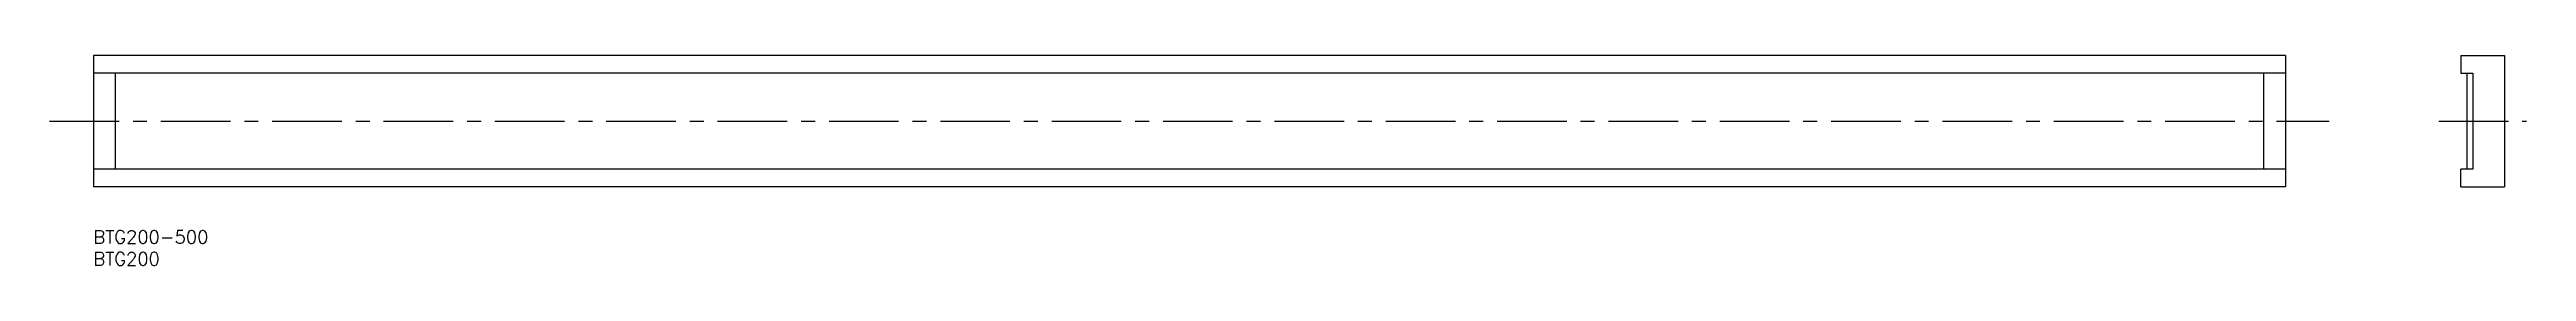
# Model space of a CAD drawing. Extents: x -10 to 555, y -8 to 40.
import ezdxf

# ---------------------------------------------------------------- set-up
doc = ezdxf.new("R2010")
doc.units = 0
doc.header["$LTSCALE"] = 0.5
doc.linetypes.add('CENTER', pattern=[50.8, 31.75, -6.35, 6.35, -6.35])
for name, color, linetype in [('MSM_CENTER', 1, 'CENTER'), ('MSM_CONTINUOUS', 7, 'CONTINUOUS'), ('MSM_PART_NUMBER', 7, 'CONTINUOUS')]:
    doc.layers.add(name, color=color, linetype=linetype)
doc.styles.get("Standard").update_dxf_attribs({"font": 'txt.shx', "height": 3, "bigfont": 'bigfont.shx'})

# ---------------------------------------------------------------- blocks, each defined once
blk = doc.blocks.new('*U2')
at = {"layer": 'MSM_PART_NUMBER'}
blk.add_text('BTG200-500', height=3, dxfattribs=at).set_placement((0, -3))
blk = doc.blocks.new('*U3')
at = {"layer": 'MSM_PART_NUMBER'}
blk.add_text('BTG200', height=3, dxfattribs=at).set_placement((0, -8))

msp = doc.modelspace()

# ---------------------------------------------------------------- linework, layer by layer
at = {"layer": 'MSM_CENTER'}
for p, q in [((-10, 25), (510, 25)), ((535, 25), (555, 25))]:
    msp.add_line(p, q, dxfattribs=at)
at = {"layer": 'MSM_CONTINUOUS'}
for p, q in [((500, 40), (0, 40)), ((0, 40), (0, 10)), ((500, 40), (500, 10)), ((540, 40), (550, 40)), ((540, 40), (540, 36)), ((550, 40), (550, 10)), ((500, 36), (0, 36)), ((5, 36), (5, 14)), ((495, 36), (495, 14)), ((540, 36), (542.8, 36)), ((541.4, 36), (541.4, 14)), ((542.8, 36), (542.8, 14)), ((500, 14), (0, 14)), ((540, 10), (540, 14)), ((542.8, 14), (540, 14)), ((500, 10), (0, 10)), ((540, 10), (550, 10))]:
    msp.add_line(p, q, dxfattribs=at)

# ---------------------------------------------------------------- block references
for name in ['*U2', '*U3']:
    msp.add_blockref(name, (0, 0), dxfattribs=at)

doc.saveas('drawing.dxf')
